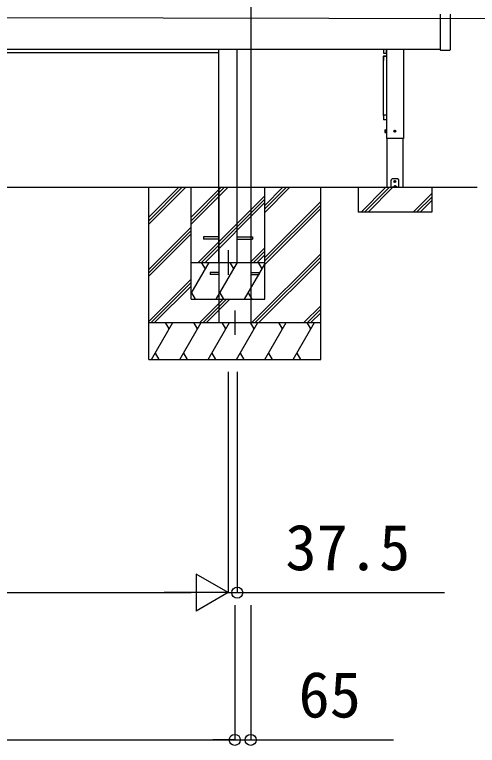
# Model space of a CAD drawing. Units: millimetres, scale not verified. Extents: x -13125 to 13125, y -19500 to 19405.
# Drawn here: x -2356 to -471, y -1323 to 1655 of the extents above; entities that cross this region are included whole.
import ezdxf
from ezdxf.enums import TextEntityAlignment as Align

# ---------------------------------------------------------------- set-up
doc = ezdxf.new("R2010")
doc.units = ezdxf.units.MM
doc.header["$LTSCALE"] = 100
for name, color, linetype in [('0-3_YKK_12', 2, 'Continuous'), ('0-4_YKK_A1', 4, 'Continuous'), ('0-5_YKK_D', 6, 'Continuous')]:
    doc.layers.add(name, color=color, linetype=linetype)
doc.styles.add('ＭＳ ゴシック', font='')
doc.styles.get('ＭＳ ゴシック').set_extended_font_data('MS Gothic')

msp = doc.modelspace()

# ---------------------------------------------------------------- linework, layer by layer
at = {"layer": '0-3_YKK_12'}
for p, q in [((-1486.4, 694.9), (-1486.4, 594.9)), ((-1458.9, 449.9), (-1458.9, 349.9))]:
    msp.add_line(p, q, dxfattribs=at)
at = {"layer": '0-4_YKK_A1'}
for p, q in [((-1393.9, 4012.6), (-1393.9, 949.9)), ((9992.4, 1619.2), (-6904.5, 1649.9)), ((-622.4, 1656.4), (-622.4, 1654)), ((-579.8, 1654.8), (-582, 1657.1)), ((-579.8, 1654.8), (-579.7, 1654.7)), ((-579.4, 1513.9), (-579.4, 1654)), ((-5088.9, 1499.9), (-1523.9, 1499.9)), ((-622.4, 1512.9), (-3291.4, 1512.9)), ((-853.6, 1512.9), (-853.6, 1498.7)), ((-852.6, 1497.7), (-842.2, 1497.7)), ((-841.4, 1512.9), (-841.4, 1149.9)), ((-841.4, 1512.9), (-841.4, 1512.8)), ((-841.4, 1512.9), (-841.4, 1149.9)), ((-841.2, 1498.7), (-841.2, 1512.9)), ((-771.4, 1512.9), (-771.4, 1149.9)), ((-771.4, 1512.9), (-771.4, 1149.9)), ((-771.3, 1512.9), (-771.3, 1149.9)), ((-621.4, 1510.4), (-582.8, 1510.4)), ((-582, 1510.8), (-582.1, 1510.7)), ((-582, 1510.8), (-579.8, 1513.1)), ((-579.7, 1513.2), (-579.8, 1513.1)), ((-853.6, 1485.6), (-853.6, 1468.5)), ((-853.4, 1244.4), (-853.4, 1485.1)), ((-852.6, 1486.6), (-842.2, 1486.6)), ((-852.6, 1486.4), (-842.2, 1486.4)), ((-852.4, 1486), (-842.4, 1486)), ((-853.6, 1243.8), (-853.6, 1243.7)), ((-853.6, 1243.7), (-853.6, 1243.1)), ((-853.6, 1243.1), (-853.6, 1240.6)), ((-853.6, 1240.6), (-853.6, 1228.9)), ((-842.2, 1244.7), (-852.6, 1244.7)), ((-842.2, 1225.7), (-852.6, 1225.7)), ((-848.2, 1184.9), (-847.7, 1185.7)), ((-848.2, 1184.9), (-848.2, 1174.9)), ((-848.2, 1174.9), (-847.7, 1174.2)), ((-847.7, 1185.7), (-844.2, 1185.7)), ((-847.7, 1182.8), (-844.2, 1182.8)), ((-847.7, 1177.1), (-844.2, 1177.1)), ((-847.7, 1174.2), (-844.2, 1174.2)), ((-844.2, 1185.7), (-844.2, 1174.2)), ((-843, 1186.2), (-841.4, 1186.2)), ((-808.6, 1180.4), (-807.5, 1180.5)), ((-808.6, 1179.4), (-807.5, 1179.4)), ((-807.5, 1180.5), (-807, 1180.6)), ((-807.5, 1179.4), (-807, 1179.3)), ((-806.9, 1181.1), (-807, 1180.6)), ((-806.9, 1178.8), (-807, 1179.3)), ((-806.9, 1182.2), (-806.9, 1181.1)), ((-806.9, 1177.7), (-806.9, 1178.8)), ((-805.9, 1182.2), (-805.8, 1181.1)), ((-805.9, 1177.7), (-805.8, 1178.8)), ((-805.8, 1181.1), (-805.7, 1180.6)), ((-805.8, 1178.8), (-805.7, 1179.3)), ((-805.2, 1180.5), (-805.7, 1180.6)), ((-805.2, 1179.4), (-805.7, 1179.3)), ((-804.1, 1180.4), (-805.2, 1180.5)), ((-804.1, 1179.4), (-805.2, 1179.4)), ((-771.3, 1149.9), (-841.4, 1149.9)), ((-839, 1149.9), (-839, 949.9)), ((-773.7, 1149.9), (-773.7, 949.9)), ((-817.4, 985.9), (-821.8, 981.5)), ((-795.4, 985.9), (-817.4, 985.9)), ((-790.9, 981.5), (-795.4, 985.9)), ((-822.4, 952.9), (-822.4, 980.1)), ((-822.4, 952.4), (-822.4, 952.9)), ((-807.8, 957.4), (-812.3, 952.9)), ((-810.4, 953.4), (-810.4, 952.9)), ((-810.4, 952.9), (-802.4, 952.9)), ((-808.6, 975.4), (-807.5, 975.5)), ((-808.6, 974.4), (-807.5, 974.4)), ((-807.5, 975.5), (-807, 975.6)), ((-807.5, 974.4), (-807, 974.3)), ((-806.9, 976.1), (-807, 975.6)), ((-806.9, 973.8), (-807, 974.3)), ((-806.9, 977.2), (-806.9, 976.1)), ((-806.9, 972.7), (-806.9, 973.8)), ((-805.9, 977.2), (-805.8, 976.1)), ((-805.9, 972.7), (-805.8, 973.8)), ((-805.8, 976.1), (-805.7, 975.6)), ((-805.8, 973.8), (-805.7, 974.3)), ((-805.2, 975.5), (-805.7, 975.6)), ((-805.2, 974.4), (-805.7, 974.3)), ((-804.1, 975.4), (-805.2, 975.5)), ((-804.1, 974.4), (-805.2, 974.4)), ((-800.5, 952.9), (-804.9, 957.4)), ((-802.4, 953.4), (-802.4, 952.9)), ((-790.4, 952.9), (-790.4, 980.1)), ((-790.4, 952.9), (-790.4, 952.4)), ((-470.8, 949.9), (-6904.5, 949.9)), ((-1808.9, 399.9), (-1808.9, 949.9)), ((-1808.9, 829.2), (-1688.1, 949.9)), ((-1808.9, 815), (-1674, 949.9)), ((-1808.9, 800.9), (-1659.9, 949.9)), ((-1636.4, 644.9), (-1636.4, 949.9)), ((-1636.4, 829.2), (-1515.6, 949.9)), ((-1636.4, 815), (-1501.5, 949.9)), ((-1636.4, 800.9), (-1487.4, 949.9)), ((-1523.9, 949.9), (-1523.9, 399.9)), ((-1393.9, 949.9), (-1393.9, 399.9)), ((-1336.4, 644.9), (-1336.4, 949.9)), ((-1336.4, 877.4), (-1263.9, 949.9)), ((-1336.4, 863.3), (-1249.7, 949.9)), ((-1336.4, 849.1), (-1235.6, 949.9)), ((-1108.9, 399.9), (-1108.9, 949.9)), ((-956.4, 949.9), (-956.4, 849.9)), ((-944.3, 849.9), (-844.3, 949.9)), ((-930.2, 849.9), (-830.2, 949.9)), ((-916, 849.9), (-816, 949.9)), ((-773.7, 949.9), (-839, 949.9)), ((-822.4, 949.9), (-822.4, 952.4)), ((-822.4, 952.4), (-821.8, 952.4)), ((-821.8, 949.9), (-822.4, 949.9)), ((-821.8, 952.4), (-817.4, 952.4)), ((-795.4, 952.4), (-817.4, 952.4)), ((-795.4, 949.9), (-817.4, 949.9)), ((-809.9, 952.4), (-802.9, 952.4)), ((-795.4, 949.9), (-795.4, 952.4)), ((-795.4, 952.4), (-790.9, 952.4)), ((-790.9, 949.9), (-795.4, 949.9)), ((-790.9, 952.4), (-790.4, 952.4)), ((-732.2, 849.9), (-656.4, 925.7)), ((-1608.5, 644.9), (-1336.4, 917)), ((-1594.4, 644.9), (-1336.4, 902.9)), ((-718, 849.9), (-656.4, 911.6)), ((-703.9, 849.9), (-656.4, 897.5)), ((-1580.2, 644.9), (-1336.4, 888.7)), ((-1336.4, 665.3), (-1108.9, 892.8)), ((-1336.4, 651.1), (-1108.9, 878.6)), ((-1336.4, 637), (-1108.9, 864.5)), ((-1808.9, 617), (-1636.4, 789.5)), ((-1808.9, 602.9), (-1636.4, 775.4)), ((-1808.9, 588.7), (-1636.4, 761.2)), ((-1523.9, 749.4), (-1586.4, 749.4)), ((-1586.4, 749.4), (-1586.4, 740.4)), ((-1448.9, 749.4), (-1386.4, 749.4)), ((-1386.4, 749.4), (-1386.4, 740.4)), ((-1523.9, 740.4), (-1586.4, 740.4)), ((-1448.9, 740.4), (-1386.4, 740.4)), ((-1396.4, 644.9), (-1336.4, 704.9)), ((-1382.2, 644.9), (-1336.4, 690.8)), ((-1389.6, 399.9), (-1108.9, 680.6)), ((-1375.5, 399.9), (-1108.9, 666.5)), ((-1368.1, 644.9), (-1336.4, 676.6)), ((-1636.4, 644.9), (-1336.4, 644.9)), ((-1636.4, 644.9), (-1336.4, 644.9)), ((-1636.4, 494.9), (-1636.4, 644.9)), ((-1636.4, 519.1), (-1563.8, 644.9)), ((-1578.8, 619), (-1593.8, 644.9)), ((-1534.9, 494.9), (-1448.3, 644.9)), ((-1523.9, 644.9), (-1448.9, 644.9)), ((-1463.3, 619), (-1478.3, 644.9)), ((-1419.4, 494.9), (-1336.4, 638.7)), ((-1347.8, 619), (-1362.8, 644.9)), ((-1361.3, 399.9), (-1108.9, 652.3)), ((-1336.4, 494.9), (-1336.4, 644.9)), ((-1523.9, 604.4), (-1558.9, 604.4)), ((-1558.9, 604.4), (-1558.9, 595.4)), ((-1393.9, 604.4), (-1358.9, 604.4)), ((-1358.9, 604.4), (-1358.9, 595.4)), ((-1808.9, 404.9), (-1636.4, 577.4)), ((-1523.9, 595.4), (-1558.9, 595.4)), ((-1393.9, 595.4), (-1358.9, 595.4)), ((-1799.7, 399.9), (-1636.4, 563.3)), ((-1785.6, 399.9), (-1636.4, 549.1)), ((-1635.4, 520.9), (-1620.4, 494.9)), ((-1519.9, 520.9), (-1504.9, 494.9)), ((-1404.4, 520.9), (-1389.4, 494.9)), ((-1636.4, 494.9), (-1336.4, 494.9)), ((-1601.7, 399.9), (-1506.7, 494.9)), ((-1587.6, 399.9), (-1492.6, 494.9)), ((-1573.5, 399.9), (-1478.5, 494.9)), ((-1177.5, 399.9), (-1108.9, 468.5)), ((-1163.3, 399.9), (-1108.9, 454.4)), ((-1149.2, 399.9), (-1108.9, 440.2)), ((-1808.9, 399.9), (-1108.9, 399.9)), ((-1808.9, 399.9), (-1108.9, 399.9)), ((-1808.9, 249.9), (-1808.9, 399.9)), ((-1797.9, 249.9), (-1711.3, 399.9)), ((-1726.3, 374), (-1741.3, 399.9)), ((-1682.4, 249.9), (-1595.8, 399.9)), ((-1610.8, 374), (-1625.8, 399.9)), ((-1566.9, 249.9), (-1480.3, 399.9)), ((-1523.9, 399.9), (-1393.9, 399.9)), ((-1495.3, 374), (-1510.3, 399.9)), ((-1451.4, 249.9), (-1364.8, 399.9)), ((-1379.8, 374), (-1394.8, 399.9)), ((-1336, 249.9), (-1249.4, 399.9)), ((-1264.4, 374), (-1279.4, 399.9)), ((-1220.5, 249.9), (-1133.9, 399.9)), ((-1148.9, 374), (-1163.9, 399.9)), ((-1108.9, 249.9), (-1108.9, 399.9)), ((-1782.9, 275.9), (-1767.9, 249.9)), ((-1667.4, 275.9), (-1652.4, 249.9)), ((-1551.9, 275.9), (-1536.9, 249.9)), ((-1436.4, 275.9), (-1421.5, 249.9)), ((-1321, 275.9), (-1306, 249.9)), ((-1205.5, 275.9), (-1190.5, 249.9)), ((-1808.9, 249.9), (-1108.9, 249.9))]:
    msp.add_line(p, q, dxfattribs=at)
for points in [[(-622.4, 1654), (-622.4, 1513.9), (-622.4, 1511.4)], [(-1523.9, 644.9), (-1523.9, 949.9), (-1523.9, 1512.9)], [(-1448.9, 644.9), (-1448.9, 949.9), (-1448.9, 1512.9)], [(-853.6, 1228.9), (-853.6, 1226.9), (-853.6, 1226.7)], [(-841.4, 1173.7), (-843, 1173.7), (-843, 1186.2)], [(-656.4, 949.9), (-656.4, 849.9), (-956.4, 849.9)], [(-817.4, 952.4), (-817.4, 949.9), (-821.8, 949.9)], [(-790.4, 952.4), (-790.4, 949.9), (-790.9, 949.9)]]:
    msp.add_lwpolyline(points, dxfattribs=at)
msp.add_lwpolyline([(-844.2, 1185.7), (-843, 1185.7), (-843, 1174.2), (-844.2, 1174.2)], close=True, dxfattribs=at)
for centre, radius in [((-806.4, 1179.9), 4), ((-804.2, 1177.8), 0.3), ((-806.4, 974.9), 4), ((-804.2, 972.8), 0.3)]:
    msp.add_circle(centre, radius, dxfattribs=at)
for centre, radius, start, end in [((-580.4, 1654), 1, 0, 45), ((-852.6, 1498.7), 1, 180, 270), ((-842.2, 1498.7), 1, 270, 0), ((-621.4, 1511.4), 1, 180, 270), ((-582.8, 1511.4), 1, 270, 315), ((-580.4, 1513.9), 1, 315, 0), ((-852.7, 1485.4), 0.96, 87.7968, 177.6127), ((-852.8, 1468.5), 0.88, 180.3351, 219.3813), ((-852.6, 1485.6), 1, 90, 180), ((-852.5, 1485), 0.96, 87.7968, 177.6127), ((-842.4, 1485), 0.96, 6.8484, 92.2032), ((-842.2, 1485.6), 1, 37.4429, 90), ((-842.2, 1485.3), 1.03, 40.3135, 90.6677), ((-852.7, 1243.8), 0.96, 87.7968, 177.6127), ((-852.6, 1226.7), 1, 180, 270), ((-842.2, 1243.8), 0.96, 38.2469, 92.2032), ((-842.2, 1226.7), 1, 270, 322.5571), ((-845.6, 1184.3), 2.56, 145.6171, 214.3829), ((-845.6, 1175.6), 2.56, 145.6171, 214.3829), ((-838.6, 1179.9), 9.55, 162.4128, 197.5872), ((-806.4, 1179.9), 2.3, 167.4441, 192.5559), ((-806.4, 1179.9), 2.3, 77.4441, 102.5559), ((-806.4, 1179.9), 2.3, 257.4441, 282.5559), ((-806.4, 1179.9), 2.3, 347.4441, 12.5559), ((-820.4, 980.1), 2, 135, 180), ((-809.4, 953.4), 1, 126.0319, 180), ((-809.9, 952.9), 0.5, 180, 270), ((-806.4, 949.2), 6.1, 53.9681, 126.0319), ((-806.4, 974.9), 2.3, 167.4441, 192.5559), ((-806.4, 974.9), 2.3, 77.4441, 102.5559), ((-806.4, 974.9), 2.3, 257.4441, 282.5559), ((-806.4, 974.9), 2.3, 347.4441, 12.5559), ((-802.9, 952.9), 0.5, 270, 0), ((-803.4, 953.4), 1, 0, 53.9681), ((-792.4, 980.1), 2, 0, 45)]:
    msp.add_arc(centre, radius, start, end, dxfattribs=at)
for centre, major_axis, ratio, start_param, end_param in [((-811.8, 952.9), (0.688, 0.425), 0.381966, 2.124371, 3.695167), ((-806.4, 954.5), (0, -3.54), 0.707107, 2.526113, 3.757072), ((-801, 952.9), (0.688, -0.425), 0.381966, 5.729611, 7.300407)]:
    msp.add_ellipse(centre, major_axis=major_axis, ratio=ratio, start_param=start_param, end_param=end_param, dxfattribs=at)
at = {"layer": '0-5_YKK_D'}
for p, q in [((-1486.4, 198.9), (-1486.4, -701.1)), ((-1486.4, 198.9), (-1486.4, -701.1)), ((-1448.9, 198.9), (-1448.9, -701.1)), ((-1486.4, -700.1), (-1616.3, -625.1)), ((-1616.3, -625.1), (-1616.3, -775.1)), ((-4976.4, -700.1), (-1636.4, -700.1)), ((-1486.4, -700.1), (-1746.2, -700.1)), ((-1486.4, -700.1), (-1616.3, -775.1)), ((-1486.4, -700.1), (-1576.4, -700.1)), ((-1486.4, -700.1), (-1448.9, -700.1)), ((-1448.9, -700.1), (-604.9, -700.1)), ((-1458.9, -751.1), (-1458.9, -1301.1)), ((-1458.9, -751.1), (-1458.9, -1301.1)), ((-1393.9, -751.1), (-1393.9, -1301.1)), ((-5153.9, -1300.1), (-1458.9, -1300.1)), ((-1458.9, -1300.1), (-1548.9, -1300.1)), ((-1458.9, -1300.1), (-1393.9, -1300.1)), ((-1393.9, -1300.1), (-812.1, -1300.1))]:
    msp.add_line(p, q, dxfattribs=at)
for centre in [(-1448.9, -700.1), (-1458.9, -1300.1), (-1458.9, -1300.1), (-1393.9, -1300.1)]:
    msp.add_circle(centre, 22.5, dxfattribs=at)

# ---------------------------------------------------------------- texts
at = {"layer": '0-5_YKK_D', "style": 'ＭＳ ゴシック'}
for s, p in [('37.5', (-1252.8, -665.1)), ('65', (-1199.2, -1265.1))]:
    msp.add_text(s, height=187, dxfattribs=at).set_placement(p, align=Align.BOTTOM_LEFT)

doc.saveas('drawing.dxf')
